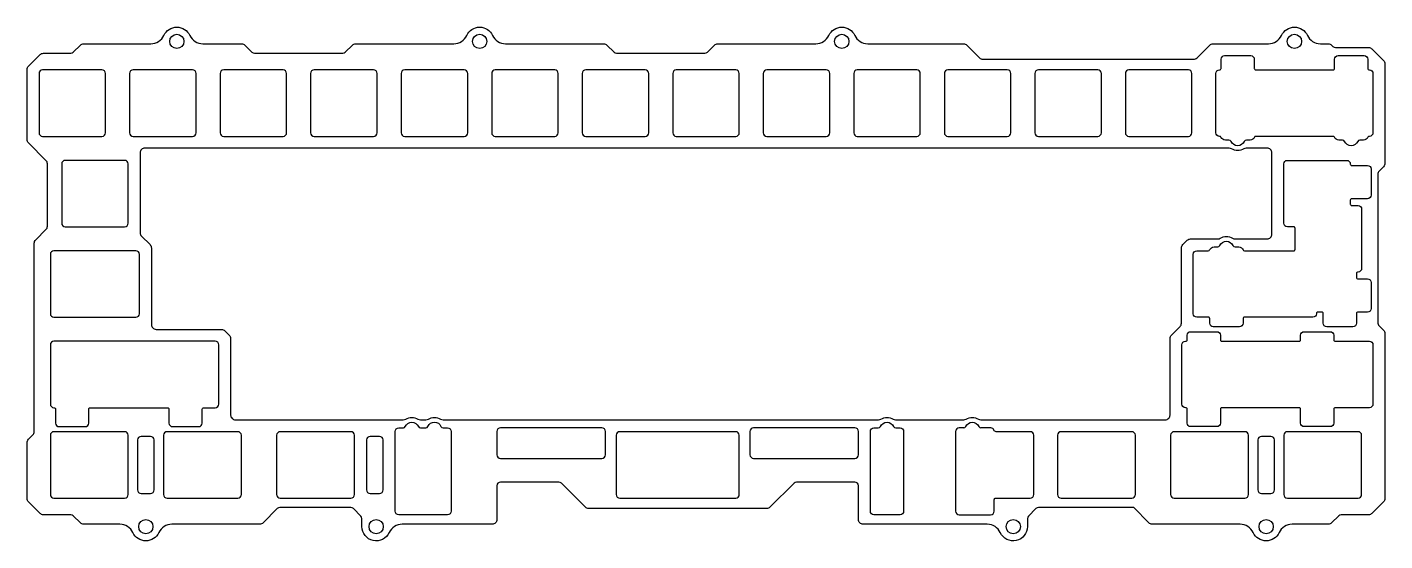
# Model space of a CAD drawing. Header units: millimetres. Extents: x 0 to 286, y -102 to 6.
import ezdxf

# ---------------------------------------------------------------- set-up
doc = ezdxf.new("R2010")
doc.units = ezdxf.units.MM
doc.header["$MEASUREMENT"] = 0

msp = doc.modelspace()

# ---------------------------------------------------------------- linework, layer by layer
for points in [[(174.18, 4.72, 0.293253), (176.9, 2.97), (197.04, 2.97, -0.198912), (197.75, 2.68), (200.42, 0.01, 0.198912), (201.13, -0.28), (245.5, -0.28, 0.198912), (246.2, 0.01), (248.87, 2.68, -0.198912), (249.58, 2.97), (261.25, 2.97, 0.293253), (263.97, 4.72, -0.641689), (269.43, 4.72, 0.293253), (272.15, 2.97), (273.81, 2.97, -0.198912), (274.52, 2.68), (274.81, 2.39, 0.198912), (275.34, 2.17), (282.31, 2.17, -0.198912), (283.02, 1.88), (285.43, -0.53, -0.198912), (285.72, -1.24), (285.72, -22.21, -0.198912), (285.43, -22.92), (284.52, -23.83, 0.198912), (284.23, -24.54), (284.23, -55.71, 0.198912), (284.52, -56.42), (285.43, -57.33, -0.198912), (285.72, -58.04), (285.72, -92.81, -0.198912), (285.43, -93.52), (283.02, -95.93, -0.198912), (282.31, -96.23), (276.54, -96.23, 0.198912), (276.01, -96.44), (274.52, -97.93, -0.198912), (273.81, -98.23), (266.2, -98.23, 0.293253), (263.47, -99.98, -0.641689), (258.02, -99.98, 0.293253), (255.29, -98.23), (236.78, -98.23, -0.198912), (236.08, -97.93), (232.87, -94.73), (212.84, -94.73, 0.198913), (212.31, -94.94), (210.74, -96.51, 0.198912), (210.52, -97.04), (210.52, -98.73, -0.805284), (204.8, -99.98, 0.293253), (202.07, -98.23), (175.96, -98.23, -0.414214), (174.96, -97.23), (174.96, -90.1, 0.414214), (174.21, -89.35), (161.93, -89.35, 0.198912), (161.4, -89.57), (156.34, -94.63, -0.198912), (155.63, -94.92), (118.21, -94.92, -0.198912), (117.51, -94.63), (112.45, -89.57, 0.198912), (111.92, -89.35), (99.63, -89.35, 0.414214), (98.88, -90.1), (98.88, -97.23, -0.414214), (97.88, -98.23), (78.92, -98.23, 0.293253), (76.2, -99.98, -0.805284), (70.47, -98.73), (70.47, -97.04, 0.198912), (70.25, -96.51), (68.69, -94.94, 0.198912), (68.16, -94.73), (53.18, -94.73, 0.198912), (52.65, -94.94), (49.67, -97.93, -0.198912), (48.96, -98.23), (30.46, -98.23, 0.293253), (27.73, -99.98, -0.641689), (22.28, -99.98, 0.293253), (19.55, -98.23), (11.94, -98.23, -0.198912), (11.23, -97.93), (9.74, -96.44, 0.198912), (9.21, -96.23), (3.44, -96.23, -0.198912), (2.73, -95.93), (0.32, -93.52, -0.198912), (0.02, -92.81), (0.02, -81.04, -0.198912), (0.32, -80.33), (1.23, -79.42, 0.198912), (1.53, -78.71), (1.53, -39.04, -0.198912), (1.82, -38.33), (3.99, -36.16, 0.198912), (4.29, -35.45), (4.29, -22.3, 0.198912), (3.99, -21.59), (0.32, -17.92, -0.198912), (0.02, -17.21), (0.02, -2.44, -0.198912), (0.32, -1.73), (2.73, 0.68, -0.198912), (3.44, 0.97), (9.21, 0.97, 0.198912), (9.74, 1.19), (11.23, 2.68, -0.198912), (11.94, 2.97), (26.07, 2.97, 0.293253), (28.8, 4.72, -0.641689), (34.25, 4.72, 0.293253), (36.98, 2.97), (45.14, 2.97, -0.198912), (45.84, 2.68), (47.33, 1.19, 0.198912), (47.86, 0.97), (66.44, 0.97, 0.198912), (66.97, 1.19), (68.46, 2.68, -0.198912), (69.16, 2.97), (89.8, 2.97, 0.293253), (92.52, 4.72, -0.641689), (97.98, 4.72, 0.293253), (100.7, 2.97), (121.34, 2.97, -0.198912), (122.04, 2.68), (123.53, 1.19, 0.198912), (124.06, 0.97), (142.64, 0.97, 0.198912), (143.17, 1.19), (144.66, 2.68, -0.198912), (145.36, 2.97), (166, 2.97, 0.293253), (168.72, 4.72, -0.641689)], [(2.52, -15.77, 0.414214), (3.27, -16.53), (15.77, -16.53, 0.414214), (16.52, -15.77), (16.52, -3.27, 0.414214), (15.77, -2.53), (3.27, -2.53, 0.414214), (2.52, -3.27)], [(21.58, -15.77, 0.414214), (22.33, -16.53), (34.83, -16.53, 0.414214), (35.58, -15.77), (35.58, -3.27, 0.414214), (34.83, -2.53), (22.33, -2.53, 0.414214), (21.58, -3.27)], [(40.62, -15.77, 0.414214), (41.38, -16.53), (53.88, -16.53, 0.414214), (54.62, -15.77), (54.62, -3.27, 0.414214), (53.88, -2.53), (41.38, -2.53, 0.414214), (40.62, -3.27)], [(59.67, -15.77, 0.414214), (60.42, -16.53), (72.92, -16.53, 0.414214), (73.67, -15.77), (73.67, -3.27, 0.414214), (72.92, -2.53), (60.42, -2.53, 0.414214), (59.67, -3.27)], [(92.73, -3.27, 0.414214), (91.98, -2.53), (79.47, -2.53, 0.414214), (78.72, -3.27), (78.72, -15.77, 0.414214), (79.47, -16.53), (91.98, -16.53, 0.414214), (92.73, -15.77)], [(111.03, -16.53, 0.414214), (111.78, -15.77), (111.78, -3.27, 0.414214), (111.03, -2.53), (98.53, -2.53, 0.414214), (97.78, -3.27), (97.78, -15.77, 0.414214), (98.53, -16.53)], [(130.82, -3.27, 0.414214), (130.07, -2.53), (117.58, -2.53, 0.414214), (116.83, -3.27), (116.83, -15.77, 0.414214), (117.58, -16.53), (130.07, -16.53, 0.414214), (130.82, -15.77)], [(149.12, -16.53, 0.414214), (149.88, -15.77), (149.88, -3.27, 0.414214), (149.12, -2.53), (136.62, -2.53, 0.414214), (135.88, -3.27), (135.88, -15.77, 0.414214), (136.62, -16.53)], [(168.93, -3.27, 0.414214), (168.18, -2.53), (155.68, -2.53, 0.414214), (154.93, -3.27), (154.93, -15.77, 0.414214), (155.68, -16.53), (168.18, -16.53, 0.414214), (168.93, -15.77)], [(174.72, -2.53, 0.414214), (173.97, -3.27), (173.97, -15.77, 0.414214), (174.72, -16.53), (187.22, -16.53, 0.414214), (187.97, -15.77), (187.97, -3.27, 0.414214), (187.22, -2.53)], [(207.03, -3.27, 0.414214), (206.28, -2.53), (193.78, -2.53, 0.414214), (193.03, -3.27), (193.03, -15.77, 0.414214), (193.78, -16.53), (206.28, -16.53, 0.414214), (207.03, -15.77)], [(225.32, -16.53, 0.414214), (226.07, -15.77), (226.07, -3.27, 0.414214), (225.32, -2.53), (212.82, -2.53, 0.414214), (212.07, -3.27), (212.07, -15.77, 0.414214), (212.82, -16.53)], [(245.12, -3.27, 0.414214), (244.38, -2.53), (231.88, -2.53, 0.414214), (231.12, -3.27), (231.12, -15.77, 0.414214), (231.88, -16.53), (244.38, -16.53, 0.414214), (245.12, -15.77)], [(8.04, -21.58, 0.414214), (7.29, -22.33), (7.29, -34.83, 0.414214), (8.04, -35.58), (20.54, -35.58, 0.414214), (21.29, -34.83), (21.29, -22.33, 0.414214), (20.54, -21.58)], [(272.46, -53.54), (271.62, -53.54, 0.414214), (271.32, -53.84), (271.32, -53.88, -0.414214), (270.57, -54.62), (256.18, -54.62, 0.414214), (255.88, -54.92), (255.88, -55.88, -0.414214), (255.13, -56.63), (249.63, -56.63, -0.414214), (248.88, -55.88), (248.88, -54.92, 0.414214), (248.58, -54.62), (246.16, -54.62, -0.414214), (245.41, -53.88), (245.41, -41.38, -0.414214), (246.16, -40.63), (248.58, -40.63, 0.302776), (248.86, -40.44, -0.302776), (249.78, -39.83), (250.55, -39.83, 0.298217), (251.01, -39.53, -0.654654), (253.76, -39.53, 0.298217), (254.21, -39.83), (254.98, -39.83, -0.302776), (255.9, -40.44, 0.302776), (256.18, -40.63), (266.54, -40.63, 0.414214), (266.84, -40.33), (266.84, -35.88, 0.414214), (266.54, -35.58), (265.21, -35.58, -0.414214), (264.46, -34.83), (264.46, -22.33, -0.414214), (265.21, -21.58), (277.71, -21.58, -0.414214), (278.46, -22.33), (278.46, -22.36, 0.414214), (278.76, -22.66), (282.09, -22.66, -0.414214), (282.84, -23.41), (282.84, -28.91, -0.414214), (282.09, -29.66), (278.76, -29.66, 0.414214), (278.46, -29.96), (278.46, -30.8, 0.414214), (278.76, -31.1), (280.09, -31.1, -0.414214), (280.84, -31.85), (280.84, -44.35, -0.414214), (280.09, -45.1), (280.06, -45.1, 0.414214), (279.76, -45.4), (279.76, -46.24, 0.414214), (280.06, -46.54), (282.09, -46.54, -0.414214), (282.84, -47.29), (282.84, -52.79, -0.414214), (282.09, -53.54), (280.06, -53.54, 0.414214), (279.76, -53.84), (279.76, -55.88, -0.414214), (279.01, -56.63), (273.51, -56.63, -0.414214), (272.76, -55.88), (272.76, -53.84, 0.414214)], [(5.66, -54.62), (22.92, -54.62, 0.414214), (23.67, -53.88), (23.67, -41.38, 0.414214), (22.92, -40.63), (5.66, -40.63, 0.414214), (4.91, -41.38), (4.91, -53.88, 0.414214)], [(5.66, -73.68), (5.69, -73.68, -0.414214), (5.99, -73.97), (5.99, -76.92, 0.414214), (6.74, -77.67), (12.24, -77.67, 0.414214), (12.99, -76.92), (12.99, -73.97, -0.414214), (13.29, -73.68), (29.57, -73.68, -0.414214), (29.87, -73.97), (29.87, -76.92, 0.414214), (30.62, -77.67), (36.12, -77.67, 0.414214), (36.87, -76.92), (36.87, -73.97, -0.414214), (37.17, -73.68), (39.59, -73.68, 0.414214), (40.34, -72.92), (40.34, -60.43, 0.414214), (39.59, -59.68), (5.66, -59.68, 0.414214), (4.91, -60.43), (4.91, -72.92, 0.414214)], [(283.23, -60.43), (283.23, -72.92, -0.414214), (282.48, -73.68), (275.29, -73.68, 0.414214), (274.99, -73.97), (274.99, -76.92, -0.414214), (274.24, -77.67), (268.74, -77.67, -0.414214), (267.99, -76.92), (267.99, -73.97, 0.414214), (267.69, -73.68), (251.42, -73.68, 0.414214), (251.12, -73.97), (251.12, -76.92, -0.414214), (250.37, -77.67), (244.87, -77.67, -0.414214), (244.12, -76.92), (244.12, -73.97, 0.414214), (243.82, -73.68), (243.78, -73.68, -0.414214), (243.03, -72.92), (243.03, -60.43, -0.414214), (243.78, -59.68), (243.82, -59.68, 0.414214), (244.12, -59.38), (244.12, -58.43, -0.414214), (244.87, -57.67), (250.37, -57.67, -0.414214), (251.12, -58.43), (251.12, -59.38, 0.414214), (251.42, -59.68), (267.69, -59.68, 0.414214), (267.99, -59.38), (267.99, -58.43, -0.414214), (268.74, -57.67), (274.24, -57.67, -0.414214), (274.99, -58.43), (274.99, -59.38, 0.414214), (275.29, -59.68), (282.48, -59.68, -0.414214)], [(179.13, -77.93, 0.298217), (179.59, -77.63, -0.654654), (182.34, -77.63, 0.298217), (182.8, -77.93), (183.72, -77.93, -0.414214), (184.47, -78.68), (184.47, -95.47, -0.414283), (183.72, -96.22), (178.21, -96.22, -0.414144), (177.46, -95.47), (177.46, -78.68, -0.414214), (178.21, -77.93)], [(5.66, -78.73, 0.414214), (4.91, -79.47), (4.91, -91.98, 0.414214), (5.66, -92.73), (20.54, -92.73, 0.414214), (21.29, -91.98), (21.29, -79.47, 0.414214), (20.54, -78.73)], [(24, -79.73, 0.414214), (23.25, -80.48), (23.25, -90.98, 0.414214), (24, -91.73), (26, -91.73, 0.414214), (26.75, -90.98), (26.75, -80.48, 0.414214), (26, -79.73)], [(29.47, -78.73, 0.414214), (28.72, -79.47), (28.72, -91.98, 0.414214), (29.47, -92.73), (44.35, -92.73, 0.414214), (45.1, -91.98), (45.1, -79.47, 0.414214), (44.35, -78.73)], [(53.28, -78.73, 0.414214), (52.53, -79.47), (52.53, -91.98, 0.414214), (53.28, -92.73), (68.16, -92.73, 0.414214), (68.91, -91.98), (68.91, -79.47, 0.414214), (68.16, -78.73)], [(72.19, -79.73, 0.414214), (71.44, -80.48), (71.44, -90.98, 0.414214), (72.19, -91.73), (74.19, -91.73, 0.414214), (74.94, -90.98), (74.94, -80.48, 0.414214), (74.19, -79.73)], [(98.88, -83.6, 0.414214), (99.63, -84.35), (120.97, -84.35, 0.414214), (121.72, -83.6), (121.72, -78.68, 0.414214), (120.97, -77.93), (99.63, -77.93, 0.414214), (98.88, -78.68)], [(124.72, -78.73, 0.414214), (123.97, -79.47), (123.97, -91.98, 0.414214), (124.72, -92.73), (149.12, -92.73, 0.414214), (149.88, -91.98), (149.88, -79.47, 0.414214), (149.12, -78.73)], [(152.88, -77.93, 0.414214), (152.13, -78.68), (152.13, -83.6, 0.414214), (152.88, -84.35), (174.21, -84.35, 0.414214), (174.96, -83.6), (174.96, -78.68, 0.414214), (174.21, -77.93)], [(217.59, -78.73, 0.414214), (216.84, -79.47), (216.84, -91.98, 0.414214), (217.59, -92.73), (232.47, -92.73, 0.414214), (233.22, -91.98), (233.22, -79.47, 0.414214), (232.47, -78.73)], [(241.4, -78.73, 0.414214), (240.65, -79.47), (240.65, -91.98, 0.414214), (241.4, -92.73), (256.28, -92.73, 0.414214), (257.03, -91.98), (257.03, -79.47, 0.414214), (256.28, -78.73)], [(261.75, -91.73, 0.414214), (262.5, -90.98), (262.5, -80.48, 0.414214), (261.75, -79.73), (259.75, -79.73, 0.414214), (259, -80.48), (259, -90.98, 0.414214), (259.75, -91.73)], [(280.09, -92.73, 0.414214), (280.84, -91.98), (280.84, -79.47, 0.414214), (280.09, -78.73), (265.21, -78.73, 0.414214), (264.46, -79.47), (264.46, -91.98, 0.414214), (265.21, -92.73)]]:
    msp.add_lwpolyline(points, format="xyb", close=True)
at = {"linetype": 'Continuous'}
for points in [[(275.11, -16.71, 0.302776), (274.84, -16.53), (258.56, -16.53, 0.302776), (258.29, -16.71, -0.302776), (257.36, -17.32), (256.6, -17.32, 0.298217), (256.14, -17.62, -0.654654), (253.39, -17.62, 0.298217), (252.93, -17.32), (252.16, -17.32, -0.302776), (251.24, -16.71, 0.302776), (250.96, -16.53), (250.93, -16.53, -0.414214), (250.18, -15.77), (250.18, -3.27, -0.414214), (250.93, -2.53), (250.96, -2.53, 0.414214), (251.26, -2.22), (251.26, -0.28, -0.414156), (252.01, 0.47), (257.51, 0.47, -0.414271), (258.26, -0.28), (258.26, -2.22, 0.414214), (258.56, -2.53), (274.84, -2.53, 0.414214), (275.14, -2.22), (275.14, -0.28, -0.414341), (275.89, 0.47), (281.39, 0.47, -0.414086), (282.14, -0.28), (282.14, -2.22, 0.414214), (282.44, -2.53), (282.48, -2.53, -0.414214), (283.23, -3.27), (283.23, -15.77, -0.414214), (282.48, -16.53), (282.44, -16.53, 0.302776), (282.16, -16.71, -0.302776), (281.24, -17.32), (280.47, -17.32, 0.298217), (280.01, -17.62, -0.654654), (277.26, -17.62, 0.298217), (276.8, -17.32), (276.04, -17.32, -0.302776)], [(42.54, -58.38, -0.198912), (42.84, -59.09), (42.84, -75.22, 0.414214), (43.84, -76.22), (79.17, -76.22, 0.135744), (79.69, -76.08, -0.276585), (82.26, -76.08, 0.135744), (82.77, -76.22), (83.93, -76.22, 0.136193), (84.45, -76.08, -0.277535), (87.02, -76.08, 0.136193), (87.54, -76.22), (179.16, -76.22, 0.136106), (179.68, -76.08, -0.27735), (182.25, -76.08, 0.136106), (182.77, -76.22), (197.11, -76.22, 0.135806), (197.62, -76.08, -0.276716), (200.19, -76.08, 0.135806), (200.71, -76.22), (239.53, -76.22, 0.414214), (240.53, -75.22), (240.53, -59.09, -0.198912), (240.82, -58.38), (242.62, -56.59, 0.198912), (242.91, -55.88), (242.91, -40.04, -0.198912), (243.21, -39.33), (244.12, -38.42, -0.198912), (244.83, -38.13), (250.58, -38.13, 0.136106), (251.09, -37.98, -0.27735), (253.67, -37.98, 0.136106), (254.18, -38.13), (260.96, -38.13, 0.414214), (261.96, -37.13), (261.96, -20.02, 0.414214), (260.96, -19.02), (256.56, -19.02, 0.136106), (256.05, -19.17, -0.27735), (253.47, -19.17, 0.136106), (252.96, -19.02), (24.79, -19.02, 0.414214), (23.79, -20.02), (23.79, -36.83, 0.198912), (24.08, -37.54), (25.88, -39.33, -0.198912), (26.17, -40.04), (26.17, -56.17, 0.414214), (27.17, -57.18), (40.92, -57.18, -0.198912), (41.63, -57.47)]]:
    msp.add_lwpolyline(points, format="xyb", close=True, dxfattribs=at)
for points in [[(79.14, -77.93, 0.298217), (79.6, -77.63, -0.654654), (82.35, -77.63, 0.298217), (82.8, -77.93), (83.9, -77.92, 0.298217), (84.36, -77.62, -0.654654), (87.11, -77.62, 0.298217), (87.57, -77.92), (88.49, -77.93, -0.414214), (89.24, -78.68), (89.24, -95.47, -0.414069), (88.49, -96.22), (78.22, -96.22, -0.414358), (77.47, -95.47), (77.47, -78.68, -0.414214), (78.22, -77.93), (79.19, -77.93)], [(197.12, -77.93), (196.16, -77.93, 0.414214), (195.41, -78.68), (195.41, -95.47, 0.414144), (196.16, -96.22), (202.77, -96.22, 0.414283), (203.53, -95.47), (203.53, -93.03, -0.414214), (203.82, -92.73), (211.1, -92.73, 0.414214), (211.85, -91.98), (211.85, -79.47, 0.414214), (211.1, -78.73), (208.91, -78.73), (203.94, -78.73, -0.310029), (203.47, -78.41, 0.310029), (202.78, -77.93), (200.7, -77.93)]]:
    msp.add_lwpolyline(points, format="xyb")
msp.add_lwpolyline([(197.08, -77.93, 0.298217), (197.53, -77.63, -0.654654), (200.28, -77.63, 0.298217), (200.74, -77.93)], format="xyb", dxfattribs=at)
for centre in [(31.52, 3.47), (95.25, 3.47), (171.45, 3.47), (266.7, 3.47), (25, -98.73), (73.47, -98.73), (207.53, -98.73), (260.75, -98.73)]:
    msp.add_circle(centre, 1.5)

doc.saveas('drawing.dxf')
